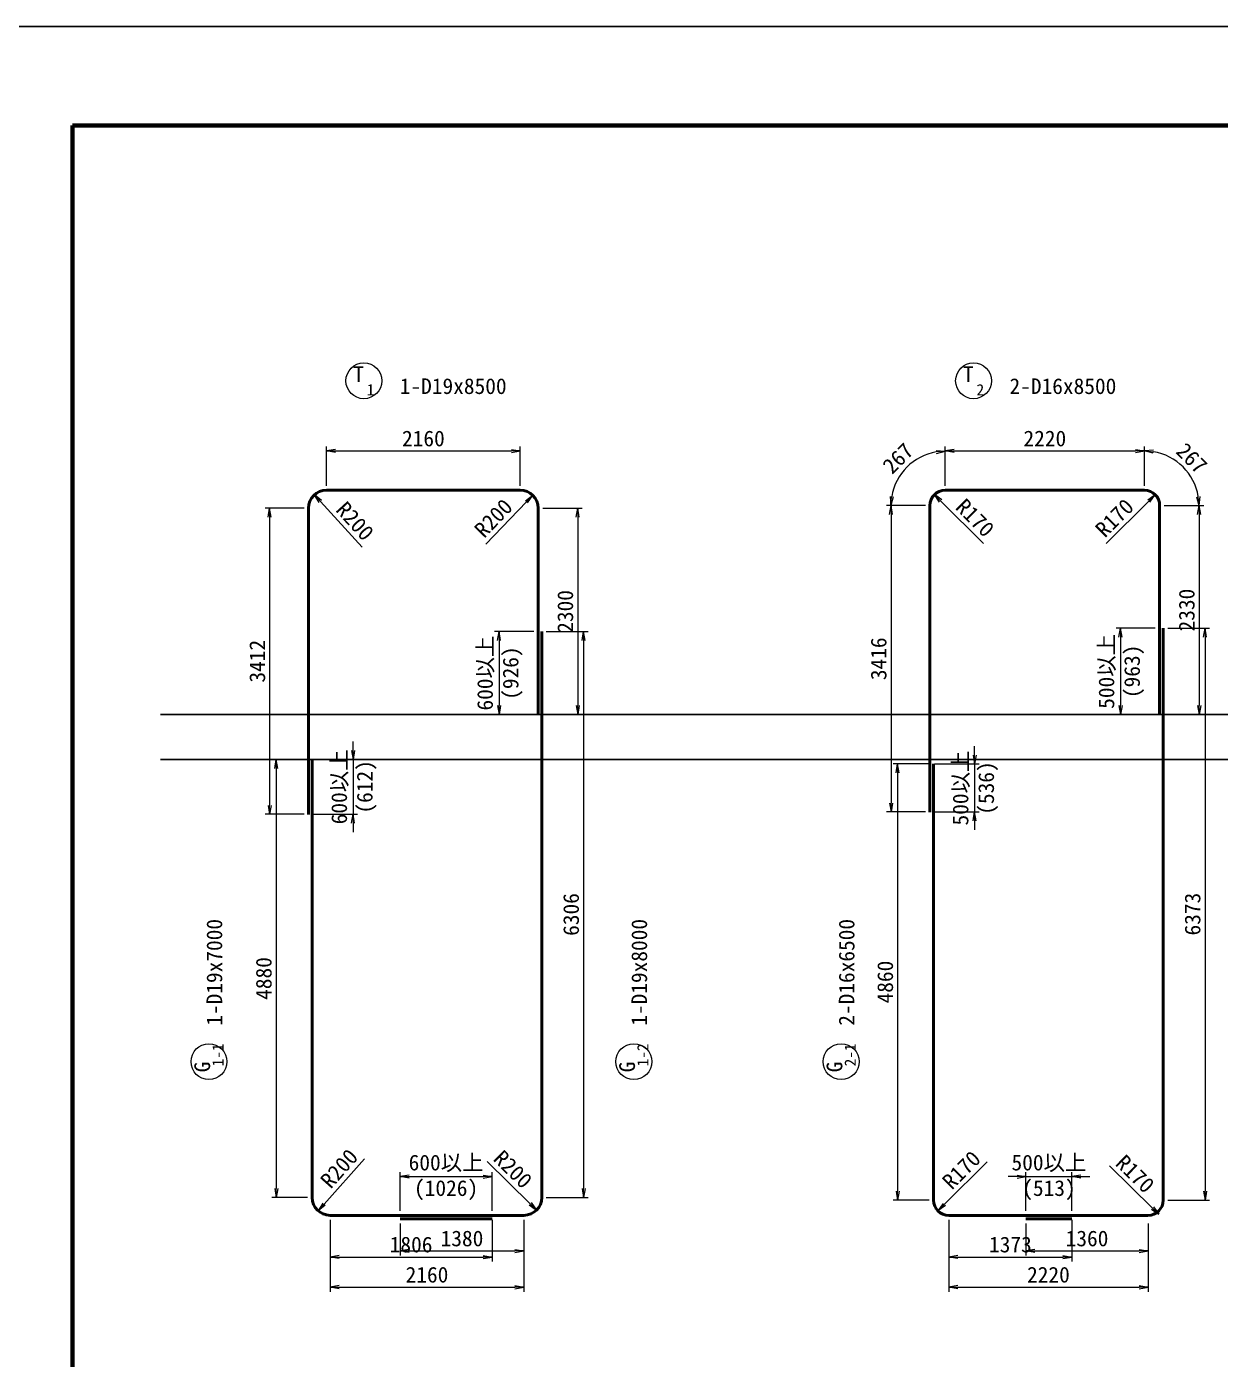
# Model space of a CAD drawing. Header units: millimetres. Extents: x 169470 to 758170, y -17820 to 11880.
# Drawn here: x 380232 to 393534, y -2970 to 11880 of the extents above; entities that cross this region are included whole.
import ezdxf
from ezdxf.enums import TextEntityAlignment as Align

# ---------------------------------------------------------------- set-up
doc = ezdxf.new("R2010")
doc.units = ezdxf.units.MM
doc.header["$LTSCALE"] = 50
doc.header["$PDSIZE"] = 300
doc.layers.get('Defpoints').update_dxf_attribs({"color": 151})
for name, color, linetype, lineweight in [('D-STR-DIM', 7, 'Continuous', 13), ('D-STR-HTXT', 7, 'Continuous', 13), ('D-STR-STR1', 2, 'Continuous', 50), ('D-STR-TXT', 7, 'Continuous', 13), ('D-TTL', 2, 'Continuous', 140)]:
    doc.layers.add(name, color=color, linetype=linetype, lineweight=lineweight)
doc.styles.add('YOKO_GOTHIC', font='MS Gothic.ttf')
doc.dimstyles.new('S50', dxfattribs={"dimscale": 50, "dimtxt": 3.5, "dimasz": 2, "dimexe": 1, "dimexo": 1, "dimgap": 1, "dimtad": 1, "dimdec": 0, "dimzin": 1, "dimdsep": 46, "dimtxsty": 'YOKO_GOTHIC', "dimblk": 'OPEN', "dimcen": 0, "dimclrd": 256, "dimclre": 256, "dimclrt": 256, "dimaunit": 1, "dimadec": 3, "dimazin": 0, "dimtfac": 1, "dimtdec": 0, "dimtix": 1, "dimtmove": 2, "dimatfit": 3, "dimldrblk": 'OPEN', "dimfxl": 1, "dimlwd": -1, "dimlwe": -1, "dimarcsym": 2})

# ---------------------------------------------------------------- blocks, each defined once
blk = doc.blocks.new('_Open')
at = {"color": 0, "linetype": 'ByBlock', "lineweight": -2}
for p, q in [((-1, 0.17), (0, 0)), ((-1, -0.17), (0, 0)), ((0, 0), (-1, 0))]:
    blk.add_line(p, q, dxfattribs=at)
blk = doc.blocks.new('*D3561')
at = {"layer": 'D-STR-DIM', "transparency": 16777216}
for p, q in [((383573, 6764), (383573, 7202)), ((383673, 7152), (385633, 7152)), ((385733, 6764), (385733, 7202))]:
    blk.add_line(p, q, dxfattribs=at)
at = {"layer": 'Defpoints', "color": 0, "transparency": 16777216}
for p in [(385733, 7152), (383573, 6714), (385733, 6714)]:
    blk.add_point(p, dxfattribs=at)
at = {"layer": 'D-STR-DIM', "transparency": 16777216, "xscale": 100, "yscale": 100, "zscale": 100, "rotation": 180}
blk.add_blockref('_Open', (383573, 7152), dxfattribs=at)
at = {"layer": 'D-STR-DIM', "transparency": 16777216, "xscale": 100, "yscale": 100, "zscale": 100}
blk.add_blockref('_Open', (385733, 7152), dxfattribs=at)
at = {"layer": 'D-STR-DIM', "transparency": 16777216, "insert": (384653, 7290), "char_height": 175, "attachment_point": 5, "style": 'YOKO_GOTHIC'}
blk.add_mtext('2160', dxfattribs=at)
blk = doc.blocks.new('*D3562')
at = {"layer": 'D-STR-DIM', "transparency": 16777216}
for p, q in [((383323, 6514), (382890, 6514)), ((382940, 6414), (382940, 3203)), ((383323, 3103), (382890, 3103))]:
    blk.add_line(p, q, dxfattribs=at)
at = {"layer": 'Defpoints', "color": 0, "transparency": 16777216}
for p in [(383373, 6514), (382940, 3103), (383373, 3103)]:
    blk.add_point(p, dxfattribs=at)
at = {"layer": 'D-STR-DIM', "transparency": 16777216, "xscale": 100, "yscale": 100, "zscale": 100}
for p, rotation in [((382940, 6514), 90), ((382940, 3103), 270)]:
    blk.add_blockref('_Open', p, dxfattribs=dict(at, rotation=rotation))
at = {"layer": 'D-STR-DIM', "transparency": 16777216, "insert": (382803, 4809), "char_height": 175, "attachment_point": 5, "rotation": 90, "style": 'YOKO_GOTHIC'}
blk.add_mtext('3412', dxfattribs=at)
blk = doc.blocks.new('*D3563')
at = {"layer": 'D-STR-DIM', "transparency": 16777216}
for p, q in [((383870, 3814), (383870, 3914)), ((383423, 3714), (383920, 3714)), ((383870, 3714), (383870, 3103)), ((383423, 3103), (383920, 3103)), ((383870, 3003), (383870, 2903))]:
    blk.add_line(p, q, dxfattribs=at)
at = {"layer": 'Defpoints', "color": 0, "transparency": 16777216}
for p in [(383373, 3714), (383373, 3103), (383870, 3103)]:
    blk.add_point(p, dxfattribs=at)
at = {"layer": 'D-STR-DIM', "transparency": 16777216, "xscale": 100, "yscale": 100, "zscale": 100}
for p, rotation in [((383870, 3714), 270), ((383870, 3103), 90)]:
    blk.add_blockref('_Open', p, dxfattribs=dict(at, rotation=rotation))
at = {"layer": 'D-STR-DIM', "transparency": 16777216, "char_height": 175, "attachment_point": 5, "rotation": 90, "style": 'YOKO_GOTHIC'}
for s, insert in [('600以上', (383724, 3409)), ('(612)', (384022, 3409))]:
    blk.add_mtext(s, dxfattribs=dict(at, insert=insert))
blk = doc.blocks.new('*D3564')
at = {"layer": 'D-STR-DIM', "transparency": 16777216}
for p, q in [((383363, 3714), (382963, 3714)), ((383013, 3614), (383013, -1066)), ((383363, -1166), (382963, -1166))]:
    blk.add_line(p, q, dxfattribs=at)
at = {"layer": 'Defpoints', "color": 0, "transparency": 16777216}
for p in [(383413, 3714), (383013, -1166), (383413, -1166)]:
    blk.add_point(p, dxfattribs=at)
at = {"layer": 'D-STR-DIM', "transparency": 16777216, "xscale": 100, "yscale": 100, "zscale": 100}
for p, rotation in [((383013, 3714), 90), ((383013, -1166), 270)]:
    blk.add_blockref('_Open', p, dxfattribs=dict(at, rotation=rotation))
at = {"layer": 'D-STR-DIM', "transparency": 16777216, "insert": (382875, 1274), "char_height": 175, "attachment_point": 5, "rotation": 90, "style": 'YOKO_GOTHIC'}
blk.add_mtext('4880', dxfattribs=at)
blk = doc.blocks.new('*D3565')
at = {"layer": 'D-STR-DIM', "transparency": 16777216}
for p, q in [((383613, -1416), (383613, -1880)), ((385419, -1416), (385419, -1880)), ((383713, -1830), (385319, -1830))]:
    blk.add_line(p, q, dxfattribs=at)
at = {"layer": 'Defpoints', "color": 0, "transparency": 16777216}
for p in [(383613, -1366), (385419, -1366), (385419, -1830)]:
    blk.add_point(p, dxfattribs=at)
at = {"layer": 'D-STR-DIM', "transparency": 16777216, "xscale": 100, "yscale": 100, "zscale": 100, "rotation": 180}
blk.add_blockref('_Open', (383613, -1830), dxfattribs=at)
at = {"layer": 'D-STR-DIM', "transparency": 16777216, "xscale": 100, "yscale": 100, "zscale": 100}
blk.add_blockref('_Open', (385419, -1830), dxfattribs=at)
at = {"layer": 'D-STR-DIM', "transparency": 16777216, "insert": (384516, -1692), "char_height": 175, "attachment_point": 5, "style": 'YOKO_GOTHIC'}
blk.add_mtext('1806', dxfattribs=at)
blk = doc.blocks.new('*D3566')
at = {"layer": 'D-STR-DIM', "transparency": 16777216}
for p, q in [((384393, -1316), (384393, -883)), ((385419, -1316), (385419, -883)), ((384493, -933), (385319, -933))]:
    blk.add_line(p, q, dxfattribs=at)
at = {"layer": 'Defpoints', "color": 0, "transparency": 16777216}
for p in [(385419, -933), (384393, -1366), (385419, -1366)]:
    blk.add_point(p, dxfattribs=at)
at = {"layer": 'D-STR-DIM', "transparency": 16777216, "xscale": 100, "yscale": 100, "zscale": 100, "rotation": 180}
blk.add_blockref('_Open', (384393, -933), dxfattribs=at)
at = {"layer": 'D-STR-DIM', "transparency": 16777216, "xscale": 100, "yscale": 100, "zscale": 100}
blk.add_blockref('_Open', (385419, -933), dxfattribs=at)
at = {"layer": 'D-STR-DIM', "transparency": 16777216, "char_height": 175, "attachment_point": 5, "style": 'YOKO_GOTHIC'}
for s, insert in [('600以上', (384906, -787)), ('(1026)', (384906, -1085))]:
    blk.add_mtext(s, dxfattribs=dict(at, insert=insert))
blk = doc.blocks.new('*D3567')
at = {"layer": 'D-STR-DIM', "transparency": 16777216}
for p, q in [((384393, -1456), (384393, -1812)), ((385773, -1416), (385773, -1812)), ((384493, -1762), (385673, -1762))]:
    blk.add_line(p, q, dxfattribs=at)
at = {"layer": 'Defpoints', "color": 0, "transparency": 16777216}
for p in [(384393, -1406), (385773, -1366), (385773, -1762)]:
    blk.add_point(p, dxfattribs=at)
at = {"layer": 'D-STR-DIM', "transparency": 16777216, "xscale": 100, "yscale": 100, "zscale": 100, "rotation": 180}
blk.add_blockref('_Open', (384393, -1762), dxfattribs=at)
at = {"layer": 'D-STR-DIM', "transparency": 16777216, "xscale": 100, "yscale": 100, "zscale": 100}
blk.add_blockref('_Open', (385773, -1762), dxfattribs=at)
at = {"layer": 'D-STR-DIM', "transparency": 16777216, "insert": (385083, -1624), "char_height": 175, "attachment_point": 5, "style": 'YOKO_GOTHIC'}
blk.add_mtext('1380', dxfattribs=at)
blk = doc.blocks.new('*D3568')
at = {"layer": 'D-STR-DIM', "transparency": 16777216}
for p, q in [((385983, 6514), (386423, 6514)), ((386373, 6414), (386373, 4314)), ((385983, 4214), (386423, 4214))]:
    blk.add_line(p, q, dxfattribs=at)
at = {"layer": 'Defpoints', "color": 0, "transparency": 16777216}
for p in [(385933, 6514), (385933, 4214), (386373, 4214)]:
    blk.add_point(p, dxfattribs=at)
at = {"layer": 'D-STR-DIM', "transparency": 16777216, "xscale": 100, "yscale": 100, "zscale": 100}
for p, rotation in [((386373, 6514), 90), ((386373, 4214), 270)]:
    blk.add_blockref('_Open', p, dxfattribs=dict(at, rotation=rotation))
at = {"layer": 'D-STR-DIM', "transparency": 16777216, "insert": (386235, 5364), "char_height": 175, "attachment_point": 5, "rotation": 90, "style": 'YOKO_GOTHIC'}
blk.add_mtext('2300', dxfattribs=at)
blk = doc.blocks.new('*D3569')
at = {"layer": 'D-STR-DIM', "transparency": 16777216}
for p, q in [((385883, 5140), (385446, 5140)), ((385496, 5040), (385496, 4314)), ((385883, 4214), (385446, 4214))]:
    blk.add_line(p, q, dxfattribs=at)
at = {"layer": 'Defpoints', "color": 0, "transparency": 16777216}
for p in [(385933, 5140), (385496, 4214), (385933, 4214)]:
    blk.add_point(p, dxfattribs=at)
at = {"layer": 'D-STR-DIM', "transparency": 16777216, "xscale": 100, "yscale": 100, "zscale": 100}
for p, rotation in [((385496, 5140), 90), ((385496, 4214), 270)]:
    blk.add_blockref('_Open', p, dxfattribs=dict(at, rotation=rotation))
at = {"layer": 'D-STR-DIM', "transparency": 16777216, "char_height": 175, "attachment_point": 5, "rotation": 90, "style": 'YOKO_GOTHIC'}
for s, insert in [('600以上', (385350, 4677)), ('(926)', (385648, 4677))]:
    blk.add_mtext(s, dxfattribs=dict(at, insert=insert))
blk = doc.blocks.new('*D3570')
at = {"layer": 'D-STR-DIM', "transparency": 16777216}
for p, q in [((386023, 5140), (386488, 5140)), ((386438, 5040), (386438, -1066)), ((386023, -1166), (386488, -1166))]:
    blk.add_line(p, q, dxfattribs=at)
at = {"layer": 'Defpoints', "color": 0, "transparency": 16777216}
for p in [(385973, 5140), (385973, -1166), (386438, -1166)]:
    blk.add_point(p, dxfattribs=at)
at = {"layer": 'D-STR-DIM', "transparency": 16777216, "xscale": 100, "yscale": 100, "zscale": 100}
for p, rotation in [((386438, 5140), 90), ((386438, -1166), 270)]:
    blk.add_blockref('_Open', p, dxfattribs=dict(at, rotation=rotation))
at = {"layer": 'D-STR-DIM', "transparency": 16777216, "insert": (386300, 1987), "char_height": 175, "attachment_point": 5, "rotation": 90, "style": 'YOKO_GOTHIC'}
blk.add_mtext('6306', dxfattribs=at)
blk = doc.blocks.new('*D3571')
at = {"layer": 'D-STR-DIM', "transparency": 16777216}
for p, q in [((383613, -1416), (383613, -2216)), ((385773, -1416), (385773, -2216)), ((383713, -2166), (385673, -2166))]:
    blk.add_line(p, q, dxfattribs=at)
at = {"layer": 'Defpoints', "color": 0, "transparency": 16777216}
for p in [(383613, -1366), (385773, -1366), (385773, -2166)]:
    blk.add_point(p, dxfattribs=at)
at = {"layer": 'D-STR-DIM', "transparency": 16777216, "xscale": 100, "yscale": 100, "zscale": 100, "rotation": 180}
blk.add_blockref('_Open', (383613, -2166), dxfattribs=at)
at = {"layer": 'D-STR-DIM', "transparency": 16777216, "xscale": 100, "yscale": 100, "zscale": 100}
blk.add_blockref('_Open', (385773, -2166), dxfattribs=at)
at = {"layer": 'D-STR-DIM', "transparency": 16777216, "insert": (384693, -2028), "char_height": 175, "attachment_point": 5, "style": 'YOKO_GOTHIC'}
blk.add_mtext('2160', dxfattribs=at)
blk = doc.blocks.new('*D3629')
at = {"layer": 'D-STR-DIM', "transparency": 16777216}
for p, q in [((390468, 6764), (390468, 7202)), ((390568, 7152), (392588, 7152)), ((392688, 6764), (392688, 7202))]:
    blk.add_line(p, q, dxfattribs=at)
at = {"layer": 'Defpoints', "color": 0, "transparency": 16777216}
for p in [(392688, 7152), (390468, 6714), (392688, 6714)]:
    blk.add_point(p, dxfattribs=at)
at = {"layer": 'D-STR-DIM', "transparency": 16777216, "xscale": 100, "yscale": 100, "zscale": 100, "rotation": 180}
blk.add_blockref('_Open', (390468, 7152), dxfattribs=at)
at = {"layer": 'D-STR-DIM', "transparency": 16777216, "xscale": 100, "yscale": 100, "zscale": 100}
blk.add_blockref('_Open', (392688, 7152), dxfattribs=at)
at = {"layer": 'D-STR-DIM', "transparency": 16777216, "insert": (391578, 7290), "char_height": 175, "attachment_point": 5, "style": 'YOKO_GOTHIC'}
blk.add_mtext('2220', dxfattribs=at)
blk = doc.blocks.new('*D3630')
at = {"layer": 'D-STR-DIM', "transparency": 16777216}
for p, q in [((390248, 6544), (389815, 6544)), ((389865, 6444), (389865, 3229)), ((390248, 3129), (389815, 3129))]:
    blk.add_line(p, q, dxfattribs=at)
at = {"layer": 'Defpoints', "color": 0, "transparency": 16777216}
for p in [(390298, 6544), (389865, 3129), (390298, 3129)]:
    blk.add_point(p, dxfattribs=at)
at = {"layer": 'D-STR-DIM', "transparency": 16777216, "xscale": 100, "yscale": 100, "zscale": 100}
for p, rotation in [((389865, 6544), 90), ((389865, 3129), 270)]:
    blk.add_blockref('_Open', p, dxfattribs=dict(at, rotation=rotation))
at = {"layer": 'D-STR-DIM', "transparency": 16777216, "insert": (389727, 4836), "char_height": 175, "attachment_point": 5, "rotation": 90, "style": 'YOKO_GOTHIC'}
blk.add_mtext('3416', dxfattribs=at)
blk = doc.blocks.new('*D3631')
at = {"layer": 'D-STR-DIM', "transparency": 16777216}
for p, q in [((390795, 3764), (390795, 3864)), ((390348, 3664), (390845, 3664)), ((390795, 3664), (390795, 3129)), ((390348, 3129), (390845, 3129)), ((390795, 3029), (390795, 2929))]:
    blk.add_line(p, q, dxfattribs=at)
at = {"layer": 'Defpoints', "color": 0, "transparency": 16777216}
for p in [(390298, 3664), (390298, 3129), (390795, 3129)]:
    blk.add_point(p, dxfattribs=at)
at = {"layer": 'D-STR-DIM', "transparency": 16777216, "xscale": 100, "yscale": 100, "zscale": 100}
for p, rotation in [((390795, 3664), 270), ((390795, 3129), 90)]:
    blk.add_blockref('_Open', p, dxfattribs=dict(at, rotation=rotation))
at = {"layer": 'D-STR-DIM', "transparency": 16777216, "char_height": 175, "attachment_point": 5, "rotation": 90, "style": 'YOKO_GOTHIC'}
for s, insert in [('500以上', (390648, 3396)), ('(536)', (390947, 3396))]:
    blk.add_mtext(s, dxfattribs=dict(at, insert=insert))
blk = doc.blocks.new('*D3632')
at = {"layer": 'D-STR-DIM', "transparency": 16777216}
blk.add_line((390893, 6119), (390418, 6594), dxfattribs=at)
at = {"layer": 'Defpoints', "color": 0, "transparency": 16777216}
for p in [(390347, 6665), (390468, 6544)]:
    blk.add_point(p, dxfattribs=at)
at = {"layer": 'D-STR-DIM', "transparency": 16777216, "xscale": 100, "yscale": 100, "zscale": 100, "rotation": 135.0000000001248}
blk.add_blockref('_Open', (390347, 6665), dxfattribs=at)
at = {"layer": 'D-STR-DIM', "transparency": 16777216, "insert": (390801, 6406), "char_height": 175, "attachment_point": 5, "rotation": 315, "style": 'YOKO_GOTHIC'}
blk.add_mtext('R170', dxfattribs=at)
blk = doc.blocks.new('*D3633')
at = {"layer": 'D-STR-DIM', "transparency": 16777216}
for p, q in [((390468, 6764), (390468, 7199)), ((390248, 6544), (389812, 6544))]:
    blk.add_line(p, q, dxfattribs=at)
blk.add_arc((390468, 6544), 605, 99.4803, 170.5197, dxfattribs=at)
at = {"layer": 'Defpoints', "color": 0, "transparency": 16777216}
for p in [(390165, 7068), (390468, 6714), (390298, 6544), (390468, 6544)]:
    blk.add_point(p, dxfattribs=at)
at = {"layer": 'D-STR-DIM', "transparency": 16777216, "xscale": 100, "yscale": 100, "zscale": 100}
for p, rotation in [((390468, 7149), 4.740145195391205), ((389862, 6544), 265.2598548045949)]:
    blk.add_blockref('_Open', p, dxfattribs=dict(at, rotation=rotation))
at = {"layer": 'D-STR-DIM', "transparency": 16777216, "insert": (389942, 7070), "char_height": 175, "attachment_point": 5, "rotation": 45, "style": 'YOKO_GOTHIC'}
blk.add_mtext('267', dxfattribs=at)
blk = doc.blocks.new('*D3634')
at = {"layer": 'D-STR-DIM', "transparency": 16777216}
blk.add_line((392262, 6119), (392737, 6594), dxfattribs=at)
blk.add_arc((392688, 6544), 170, 28.1483, 73.1483, dxfattribs=at)
at = {"layer": 'Defpoints', "color": 0, "transparency": 16777216}
for p in [(392688, 6544), (392808, 6665)]:
    blk.add_point(p, dxfattribs=at)
at = {"layer": 'D-STR-DIM', "transparency": 16777216, "xscale": 100, "yscale": 100, "zscale": 100, "rotation": 45.00000000003467}
blk.add_blockref('_Open', (392808, 6665), dxfattribs=at)
at = {"layer": 'D-STR-DIM', "transparency": 16777216, "insert": (392355, 6406), "char_height": 175, "attachment_point": 5, "rotation": 45, "style": 'YOKO_GOTHIC'}
blk.add_mtext('R170', dxfattribs=at)
blk = doc.blocks.new('*D3635')
at = {"layer": 'D-STR-DIM', "transparency": 16777216}
for p, q in [((392688, 6764), (392688, 7202)), ((392908, 6544), (393345, 6544))]:
    blk.add_line(p, q, dxfattribs=at)
blk.add_arc((392688, 6544), 608, 9.438, 80.562, dxfattribs=at)
at = {"layer": 'Defpoints', "color": 0, "transparency": 16777216}
for p in [(393214, 6848), (392688, 6714), (392688, 6544), (392858, 6544)]:
    blk.add_point(p, dxfattribs=at)
at = {"layer": 'D-STR-DIM', "transparency": 16777216, "xscale": 100, "yscale": 100, "zscale": 100}
for p, rotation in [((392688, 7152), 175.2810025033053), ((393295, 6544), 274.7189974966808)]:
    blk.add_blockref('_Open', p, dxfattribs=dict(at, rotation=rotation))
at = {"layer": 'D-STR-DIM', "transparency": 16777216, "insert": (393215, 7071), "char_height": 175, "attachment_point": 5, "rotation": 315, "style": 'YOKO_GOTHIC'}
blk.add_mtext('267', dxfattribs=at)
blk = doc.blocks.new('*D3636')
at = {"layer": 'D-STR-DIM', "transparency": 16777216}
for p, q in [((390288, 3664), (389888, 3664)), ((389938, 3564), (389938, -1096)), ((390288, -1196), (389888, -1196))]:
    blk.add_line(p, q, dxfattribs=at)
at = {"layer": 'Defpoints', "color": 0, "transparency": 16777216}
for p in [(390338, 3664), (389938, -1196), (390338, -1196)]:
    blk.add_point(p, dxfattribs=at)
at = {"layer": 'D-STR-DIM', "transparency": 16777216, "xscale": 100, "yscale": 100, "zscale": 100}
for p, rotation in [((389938, 3664), 90), ((389938, -1196), 270)]:
    blk.add_blockref('_Open', p, dxfattribs=dict(at, rotation=rotation))
at = {"layer": 'D-STR-DIM', "transparency": 16777216, "insert": (389800, 1234), "char_height": 175, "attachment_point": 5, "rotation": 90, "style": 'YOKO_GOTHIC'}
blk.add_mtext('4860', dxfattribs=at)
blk = doc.blocks.new('*D3637')
at = {"layer": 'D-STR-DIM', "transparency": 16777216}
for p, q in [((390508, -1416), (390508, -1880)), ((391880, -1416), (391880, -1880)), ((390608, -1830), (391780, -1830))]:
    blk.add_line(p, q, dxfattribs=at)
at = {"layer": 'Defpoints', "color": 0, "transparency": 16777216}
for p in [(390508, -1366), (391880, -1366), (391880, -1830)]:
    blk.add_point(p, dxfattribs=at)
at = {"layer": 'D-STR-DIM', "transparency": 16777216, "xscale": 100, "yscale": 100, "zscale": 100, "rotation": 180}
blk.add_blockref('_Open', (390508, -1830), dxfattribs=at)
at = {"layer": 'D-STR-DIM', "transparency": 16777216, "xscale": 100, "yscale": 100, "zscale": 100}
blk.add_blockref('_Open', (391880, -1830), dxfattribs=at)
at = {"layer": 'D-STR-DIM', "transparency": 16777216, "insert": (391194, -1692), "char_height": 175, "attachment_point": 5, "style": 'YOKO_GOTHIC'}
blk.add_mtext('1373', dxfattribs=at)
blk = doc.blocks.new('*D3638')
at = {"layer": 'D-STR-DIM', "transparency": 16777216}
for p, q in [((391368, -1316), (391368, -883)), ((391880, -1316), (391880, -883)), ((391268, -933), (391168, -933)), ((391368, -933), (391880, -933)), ((391980, -933), (392080, -933))]:
    blk.add_line(p, q, dxfattribs=at)
at = {"layer": 'Defpoints', "color": 0, "transparency": 16777216}
for p in [(391880, -933), (391368, -1366), (391880, -1366)]:
    blk.add_point(p, dxfattribs=at)
at = {"layer": 'D-STR-DIM', "transparency": 16777216, "xscale": 100, "yscale": 100, "zscale": 100}
blk.add_blockref('_Open', (391368, -933), dxfattribs=at)
at = {"layer": 'D-STR-DIM', "transparency": 16777216, "xscale": 100, "yscale": 100, "zscale": 100, "rotation": 180}
blk.add_blockref('_Open', (391880, -933), dxfattribs=at)
at = {"layer": 'D-STR-DIM', "transparency": 16777216, "char_height": 175, "attachment_point": 5, "style": 'YOKO_GOTHIC'}
for s, insert in [('500以上', (391624, -787)), ('(513)', (391624, -1085))]:
    blk.add_mtext(s, dxfattribs=dict(at, insert=insert))
blk = doc.blocks.new('*D3639')
at = {"layer": 'D-STR-DIM', "transparency": 16777216}
for p, q in [((391368, -1456), (391368, -1812)), ((392728, -1456), (392728, -1812)), ((391468, -1762), (392628, -1762))]:
    blk.add_line(p, q, dxfattribs=at)
at = {"layer": 'Defpoints', "color": 0, "transparency": 16777216}
for p in [(391368, -1406), (392728, -1406), (392728, -1762)]:
    blk.add_point(p, dxfattribs=at)
at = {"layer": 'D-STR-DIM', "transparency": 16777216, "xscale": 100, "yscale": 100, "zscale": 100, "rotation": 180}
blk.add_blockref('_Open', (391368, -1762), dxfattribs=at)
at = {"layer": 'D-STR-DIM', "transparency": 16777216, "xscale": 100, "yscale": 100, "zscale": 100}
blk.add_blockref('_Open', (392728, -1762), dxfattribs=at)
at = {"layer": 'D-STR-DIM', "transparency": 16777216, "insert": (392048, -1624), "char_height": 175, "attachment_point": 5, "style": 'YOKO_GOTHIC'}
blk.add_mtext('1360', dxfattribs=at)
blk = doc.blocks.new('*D3640')
at = {"layer": 'D-STR-DIM', "transparency": 16777216}
for p, q in [((392908, 6544), (393348, 6544)), ((393298, 6444), (393298, 4314)), ((392908, 4214), (393348, 4214))]:
    blk.add_line(p, q, dxfattribs=at)
at = {"layer": 'Defpoints', "color": 0, "transparency": 16777216}
for p in [(392858, 6544), (392858, 4214), (393298, 4214)]:
    blk.add_point(p, dxfattribs=at)
at = {"layer": 'D-STR-DIM', "transparency": 16777216, "xscale": 100, "yscale": 100, "zscale": 100}
for p, rotation in [((393298, 6544), 90), ((393298, 4214), 270)]:
    blk.add_blockref('_Open', p, dxfattribs=dict(at, rotation=rotation))
at = {"layer": 'D-STR-DIM', "transparency": 16777216, "insert": (393160, 5379), "char_height": 175, "attachment_point": 5, "rotation": 90, "style": 'YOKO_GOTHIC'}
blk.add_mtext('2330', dxfattribs=at)
blk = doc.blocks.new('*D3641')
at = {"layer": 'D-STR-DIM', "transparency": 16777216}
for p, q in [((392808, 5177), (392371, 5177)), ((392421, 5077), (392421, 4314)), ((392808, 4214), (392371, 4214))]:
    blk.add_line(p, q, dxfattribs=at)
at = {"layer": 'Defpoints', "color": 0, "transparency": 16777216}
for p in [(392858, 5177), (392421, 4214), (392858, 4214)]:
    blk.add_point(p, dxfattribs=at)
at = {"layer": 'D-STR-DIM', "transparency": 16777216, "xscale": 100, "yscale": 100, "zscale": 100}
for p, rotation in [((392421, 5177), 90), ((392421, 4214), 270)]:
    blk.add_blockref('_Open', p, dxfattribs=dict(at, rotation=rotation))
at = {"layer": 'D-STR-DIM', "transparency": 16777216, "char_height": 175, "attachment_point": 5, "rotation": 90, "style": 'YOKO_GOTHIC'}
for s, insert in [('500以上', (392274, 4696)), ('(963)', (392573, 4696))]:
    blk.add_mtext(s, dxfattribs=dict(at, insert=insert))
blk = doc.blocks.new('*D3642')
at = {"layer": 'D-STR-DIM', "transparency": 16777216}
for p, q in [((392948, 5177), (393413, 5177)), ((393363, 5077), (393363, -1096)), ((392948, -1196), (393413, -1196))]:
    blk.add_line(p, q, dxfattribs=at)
at = {"layer": 'Defpoints', "color": 0, "transparency": 16777216}
for p in [(392898, 5177), (392898, -1196), (393363, -1196)]:
    blk.add_point(p, dxfattribs=at)
at = {"layer": 'D-STR-DIM', "transparency": 16777216, "xscale": 100, "yscale": 100, "zscale": 100}
for p, rotation in [((393363, 5177), 90), ((393363, -1196), 270)]:
    blk.add_blockref('_Open', p, dxfattribs=dict(at, rotation=rotation))
at = {"layer": 'D-STR-DIM', "transparency": 16777216, "insert": (393225, 1991), "char_height": 175, "attachment_point": 5, "rotation": 90, "style": 'YOKO_GOTHIC'}
blk.add_mtext('6373', dxfattribs=at)
blk = doc.blocks.new('*D3643')
at = {"layer": 'D-STR-DIM', "transparency": 16777216}
blk.add_line((390935, -768), (390458, -1245), dxfattribs=at)
at = {"layer": 'Defpoints', "color": 0, "transparency": 16777216}
for p in [(390387, -1316), (390508, -1196)]:
    blk.add_point(p, dxfattribs=at)
at = {"layer": 'D-STR-DIM', "transparency": 16777216, "xscale": 100, "yscale": 100, "zscale": 100, "rotation": 225.0000000000139}
blk.add_blockref('_Open', (390387, -1316), dxfattribs=at)
at = {"layer": 'D-STR-DIM', "transparency": 16777216, "insert": (390649, -860), "char_height": 175, "attachment_point": 5, "rotation": 45, "style": 'YOKO_GOTHIC'}
blk.add_mtext('R170', dxfattribs=at)
blk = doc.blocks.new('*D3644')
at = {"layer": 'D-STR-DIM', "transparency": 16777216}
blk.add_line((392297, -815), (392778, -1284), dxfattribs=at)
at = {"layer": 'Defpoints', "color": 0, "transparency": 16777216}
for p in [(392728, -1236), (392849, -1354)]:
    blk.add_point(p, dxfattribs=at)
at = {"layer": 'D-STR-DIM', "transparency": 16777216, "xscale": 100, "yscale": 100, "zscale": 100, "rotation": 315.7007007895001}
blk.add_blockref('_Open', (392849, -1354), dxfattribs=at)
at = {"layer": 'D-STR-DIM', "transparency": 16777216, "insert": (392584, -904), "char_height": 175, "attachment_point": 5, "rotation": 315.7007, "style": 'YOKO_GOTHIC'}
blk.add_mtext('R170', dxfattribs=at)
blk = doc.blocks.new('*D3645')
at = {"layer": 'D-STR-DIM', "transparency": 16777216}
for p, q in [((390508, -1416), (390508, -2216)), ((392728, -1456), (392728, -2216)), ((390608, -2166), (392628, -2166))]:
    blk.add_line(p, q, dxfattribs=at)
at = {"layer": 'Defpoints', "color": 0, "transparency": 16777216}
for p in [(390508, -1366), (392728, -1406), (392728, -2166)]:
    blk.add_point(p, dxfattribs=at)
at = {"layer": 'D-STR-DIM', "transparency": 16777216, "xscale": 100, "yscale": 100, "zscale": 100, "rotation": 180}
blk.add_blockref('_Open', (390508, -2166), dxfattribs=at)
at = {"layer": 'D-STR-DIM', "transparency": 16777216, "xscale": 100, "yscale": 100, "zscale": 100}
blk.add_blockref('_Open', (392728, -2166), dxfattribs=at)
at = {"layer": 'D-STR-DIM', "transparency": 16777216, "insert": (391618, -2028), "char_height": 175, "attachment_point": 5, "style": 'YOKO_GOTHIC'}
blk.add_mtext('2220', dxfattribs=at)
blk = doc.blocks.new('*D3651')
at = {"layer": 'D-STR-DIM', "transparency": 16777216}
blk.add_line((383970, 6079), (383505, 6588), dxfattribs=at)
at = {"layer": 'Defpoints', "color": 0, "transparency": 16777216}
for p in [(383438, 6662), (383573, 6514)]:
    blk.add_point(p, dxfattribs=at)
at = {"layer": 'D-STR-DIM', "transparency": 16777216, "xscale": 100, "yscale": 100, "zscale": 100, "rotation": 132.3874301715298}
blk.add_blockref('_Open', (383438, 6662), dxfattribs=at)
at = {"layer": 'D-STR-DIM', "transparency": 16777216, "insert": (383891, 6370), "char_height": 175, "attachment_point": 5, "rotation": 312.3874, "style": 'YOKO_GOTHIC'}
blk.add_mtext('R200', dxfattribs=at)
blk = doc.blocks.new('*D3652')
at = {"layer": 'D-STR-DIM', "transparency": 16777216}
blk.add_line((385347, 6115), (385802, 6586), dxfattribs=at)
at = {"layer": 'Defpoints', "color": 0, "transparency": 16777216}
for p in [(385872, 6658), (385733, 6514)]:
    blk.add_point(p, dxfattribs=at)
at = {"layer": 'D-STR-DIM', "transparency": 16777216, "xscale": 100, "yscale": 100, "zscale": 100, "rotation": 46.01854651644042}
blk.add_blockref('_Open', (385872, 6658), dxfattribs=at)
at = {"layer": 'D-STR-DIM', "transparency": 16777216, "insert": (385434, 6403), "char_height": 175, "attachment_point": 5, "rotation": 46.0185, "style": 'YOKO_GOTHIC'}
blk.add_mtext('R200', dxfattribs=at)
blk = doc.blocks.new('*D3653')
at = {"layer": 'D-STR-DIM', "transparency": 16777216}
blk.add_line((383995, -736), (383546, -1240), dxfattribs=at)
at = {"layer": 'Defpoints', "color": 0, "transparency": 16777216}
for p in [(383613, -1166), (383480, -1315)]:
    blk.add_point(p, dxfattribs=at)
at = {"layer": 'D-STR-DIM', "transparency": 16777216, "xscale": 100, "yscale": 100, "zscale": 100, "rotation": 228.3408557393566}
blk.add_blockref('_Open', (383480, -1315), dxfattribs=at)
at = {"layer": 'D-STR-DIM', "transparency": 16777216, "insert": (383715, -844), "char_height": 175, "attachment_point": 5, "rotation": 48.3409, "style": 'YOKO_GOTHIC'}
blk.add_mtext('R200', dxfattribs=at)
blk = doc.blocks.new('*D3654')
at = {"layer": 'D-STR-DIM', "transparency": 16777216}
blk.add_line((385364, -764), (385844, -1236), dxfattribs=at)
at = {"layer": 'Defpoints', "color": 0, "transparency": 16777216}
for p in [(385773, -1166), (385915, -1306)]:
    blk.add_point(p, dxfattribs=at)
at = {"layer": 'D-STR-DIM', "transparency": 16777216, "xscale": 100, "yscale": 100, "zscale": 100, "rotation": 315.5138902802314}
blk.add_blockref('_Open', (385915, -1306), dxfattribs=at)
at = {"layer": 'D-STR-DIM', "transparency": 16777216, "insert": (385651, -853), "char_height": 175, "attachment_point": 5, "rotation": 315.5139, "style": 'YOKO_GOTHIC'}
blk.add_mtext('R200', dxfattribs=at)

msp = doc.modelspace()

# ---------------------------------------------------------------- linework, layer by layer
at = {"layer": 'D-STR-HTXT'}
for centre in [(383989.99, 7934.21), (390784.22, 7934.21)]:
    msp.add_circle(centre, 200, dxfattribs=at)
at = {"layer": 'D-STR-HTXT', "color": 3}
for centre in [(382263.47, 347.02), (386998.15, 347.02), (389308.77, 347.02)]:
    msp.add_circle(centre, 200, dxfattribs=at)
at = {"layer": 'D-STR-STR1'}
for points in [[(385932.79, 4214.44), (385932.79, 6514.44, 0.41421356), (385732.79, 6714.44), (383572.79, 6714.44, 0.41421356), (383372.79, 6514.44), (383372.79, 3102.76)], [(392857.53, 4214.44), (392857.53, 6544.44, 0.41421356), (392687.53, 6714.44), (390467.53, 6714.44, 0.41421356), (390297.53, 6544.44), (390297.53, 3128.51)], [(385972.79, 5140.28), (385972.79, -1165.56, -0.41421356), (385772.79, -1365.56), (384392.79, -1365.56)], [(391367.53, -1365.56), (392727.53, -1365.56, 0.41421356), (392897.53, -1195.56), (392897.53, 5177.41)]]:
    msp.add_lwpolyline(points, format="xyb", dxfattribs=at)
at = {"layer": 'D-STR-STR1', "color": 3}
for points in [[(385418.63, -1365.56), (383612.79, -1365.56, -0.41421356), (383412.79, -1165.56), (383412.79, 3714.44)], [(390337.53, 3664.44), (390337.53, -1195.56, 0.41421356), (390507.53, -1365.56), (391880.5, -1365.56)]]:
    msp.add_lwpolyline(points, format="xyb", dxfattribs=at)
at = {"layer": 'D-STR-STR1'}
for points in [[(385418.63, -1405.56), (384392.79, -1405.56)], [(391880.5, -1405.56), (391367.53, -1405.56)]]:
    msp.add_lwpolyline(points, dxfattribs=at)
at = {"layer": 'D-TTL'}
msp.add_lwpolyline([(380744.53, 10780), (380744.53, -16720), (420744.53, -16720), (420744.53, 10780)], close=True, dxfattribs=at)
at = {"layer": 'Defpoints'}
for p, q in [((381724.47, 4214.44), (405883.01, 4214.44)), ((381724.47, 3714.44), (405883.01, 3714.44))]:
    msp.add_line(p, q, dxfattribs=at)
at = {"layer": 'Defpoints', "color": 1}
msp.add_lwpolyline([(379719.53, 11880), (379719.53, -17820), (421769.53, -17820), (421769.53, 11880)], close=True, dxfattribs=at)

# ---------------------------------------------------------------- texts
at = {"layer": 'D-STR-TXT', "style": 'YOKO_GOTHIC'}
for s, height, p in [('T ', 175, (383989.99, 8009.21)), ('T ', 175, (390784.22, 8009.21)), ('1', 125, (384064.99, 7834.21)), ('2', 125, (390859.22, 7834.21))]:
    msp.add_text(s, height=height, dxfattribs=at).set_placement(p, align=Align.MIDDLE_CENTER)
for s, p in [('1-D19x8500', (384389.99, 7734.21)), ('2-D16x8500', (391184.22, 7734.21))]:
    msp.add_text(s, height=175, dxfattribs=at).set_placement(p, align=Align.BOTTOM_LEFT)
at = {"layer": 'D-STR-TXT', "color": 3, "style": 'YOKO_GOTHIC'}
for s, p in [('1-D19x7000', (382463.47, 747.02)), ('1-D19x8000', (387198.15, 747.02)), ('2-D16x6500', (389508.77, 747.02))]:
    msp.add_text(s, height=175, rotation=90, dxfattribs=at).set_placement(p, align=Align.BOTTOM_LEFT)
for s, height, p in [('1-1', 125, (382363.47, 422.02)), ('1-2', 125, (387098.15, 422.02)), ('2-1', 125, (389408.77, 422.02)), ('G ', 175, (382188.47, 347.02)), ('G ', 175, (386923.15, 347.02)), ('G ', 175, (389233.77, 347.02))]:
    msp.add_text(s, height=height, rotation=90, dxfattribs=at).set_placement(p, align=Align.MIDDLE_CENTER)

# ---------------------------------------------------------------- dimensions: what is measured, and where the dimension line sits
at = {"layer": 'D-STR-DIM'}
for base, p1, p2, picture, middle in [((385732.79, 7152.2), (383572.79, 6714.44), (385732.79, 6714.44), '*D3561', (384652.79, 7289.7)), ((392687.53, 7152.2), (390467.53, 6714.44), (392687.53, 6714.44), '*D3629', (391577.53, 7289.7)), ((385418.63, -1829.5), (383612.79, -1365.56), (385418.63, -1365.56), '*D3565', (384515.71, -1692)), ((385772.79, -2165.56), (383612.79, -1365.56), (385772.79, -1365.56), '*D3571', (384692.79, -2028.06)), ((385772.79, -1761.56), (384392.79, -1405.56), (385772.79, -1365.56), '*D3567', (385082.79, -1624.06)), ((391880.5, -1829.5), (390507.53, -1365.56), (391880.5, -1365.56), '*D3637', (391194.02, -1692)), ((392727.53, -2165.56), (390507.53, -1365.56), (392727.53, -1405.56), '*D3645', (391617.53, -2028.06)), ((392727.54, -1761.56), (391367.53, -1405.56), (392727.54, -1405.56), '*D3639', (392047.53, -1624.06))]:
    dim = msp.add_linear_dim(base=base, p1=p1, p2=p2, dimstyle='S50', dxfattribs=at)
    dim.commit()
    dim.dimension.update_dxf_attribs({"geometry": picture, "text_midpoint": middle})
for base, center, p1, p2, picture, middle in [((390165.01, 7068.44), (390467.53, 6544.44), (390467.53, 6714.44), (390297.53, 6544.44), '*D3633', (389942.47, 7069.51)), ((393213.87, 6848.32), (392687.53, 6544.44), (392687.53, 6714.44), (392857.53, 6544.44), '*D3635', (393214.51, 7071.42))]:
    dim = msp.add_angular_dim_3p(base=base, center=center, p1=p1, p2=p2, text='267', dimstyle='S50', dxfattribs=at)
    dim.commit()
    dim.dimension.update_dxf_attribs({"geometry": picture, "text_midpoint": middle})
for center, mpoint, picture, middle in [((392687.53, 6544.44), (392807.74, 6664.65), '*D3634', (392451.74, 6308.65)), ((383572.79, 6514.44), (383437.96, 6662.16), '*D3651', (383789.54, 6276.96)), ((385732.79, 6514.44), (385871.67, 6658.35), '*D3652', (385533.19, 6307.62)), ((390467.53, 6544.44), (390347.33, 6664.65), '*D3632', (390703.33, 6308.65)), ((383612.79, -1165.56), (383479.85, -1314.98), '*D3653', (383817.4, -935.58)), ((385772.79, -1165.56), (385915.47, -1305.71), '*D3654', (385554.68, -951.33)), ((390507.53, -1195.56), (390387.33, -1315.77), '*D3643', (390745.81, -957.28)), ((392727.53, -1235.56), (392849.2, -1354.29), '*D3644', (392488.44, -1002.24))]:
    dim = msp.add_radius_dim(center=center, mpoint=mpoint, dimstyle='S50', override={"dimtmove": 0}, dxfattribs=at)
    dim.commit()
    dim.dimension.update_dxf_attribs({"geometry": picture, "text_midpoint": middle, "dimtype": 164})
for base, p1, p2, picture, middle in [((389864.84, 3128.51), (390297.53, 6544.44), (390297.53, 3128.51), '*D3630', (389727.34, 4836.48)), ((393297.53, 4214.44), (392857.53, 6544.44), (392857.53, 4214.44), '*D3640', (393160.03, 5379.44)), ((382940.1, 3102.76), (383372.79, 6514.44), (383372.79, 3102.76), '*D3562', (382802.6, 4808.6)), ((386372.79, 4214.44), (385932.79, 6514.44), (385932.79, 4214.44), '*D3568', (386235.29, 5364.44)), ((386437.91, -1165.56), (385972.79, 5140.28), (385972.79, -1165.56), '*D3570', (386300.41, 1987.36)), ((393362.65, -1195.56), (392897.53, 5177.41), (392897.53, -1195.56), '*D3642', (393225.15, 1990.92)), ((383012.79, -1165.56), (383412.79, 3714.44), (383412.79, -1165.56), '*D3564', (382875.29, 1274.44)), ((389937.53, -1195.56), (390337.53, 3664.44), (390337.53, -1195.56), '*D3636', (389800.03, 1234.44))]:
    dim = msp.add_linear_dim(base=base, p1=p1, p2=p2, angle=90, dimstyle='S50', dxfattribs=at)
    dim.commit()
    dim.dimension.update_dxf_attribs({"geometry": picture, "text_midpoint": middle})
for base, p1, p2, angle, text, picture, middle in [((385495.93, 4214.44), (385932.79, 5140.28), (385932.79, 4214.44), 90, '600以上\\X(<>)', '*D3569', (385495.93, 4677.36)), ((392420.67, 4214.44), (392857.53, 5177.41), (392857.53, 4214.44), 90, '500以上\\X(<>)', '*D3641', (392420.67, 4695.92)), ((383870.05, 3102.76), (383372.79, 3714.44), (383372.79, 3102.76), 90, '600以上\\X(<>)', '*D3563', (383870.05, 3408.6)), ((390794.79, 3128.51), (390297.53, 3664.44), (390297.53, 3128.51), 90, '500以上\\X(<>)', '*D3631', (390794.79, 3396.48)), ((385418.63, -933.25), (384392.79, -1365.56), (385418.63, -1365.56), 180, '600以上\\X(<>)', '*D3566', (384905.71, -933.25))]:
    dim = msp.add_linear_dim(base=base, p1=p1, p2=p2, angle=angle, text=text, dimstyle='S50', dxfattribs=at)
    dim.commit()
    dim.dimension.update_dxf_attribs({"geometry": picture, "text_midpoint": middle})
dim = msp.add_linear_dim(base=(391880.5, -933.25), p1=(391367.53, -1365.56), p2=(391880.5, -1365.56), angle=180, text='500以上\\X(<>)', dimstyle='S50', override={"dimtmove": 0}, dxfattribs=at)
dim.commit()
dim.dimension.update_dxf_attribs({"geometry": '*D3638', "text_midpoint": (391624.02, -933.25)})

doc.saveas('drawing.dxf')
